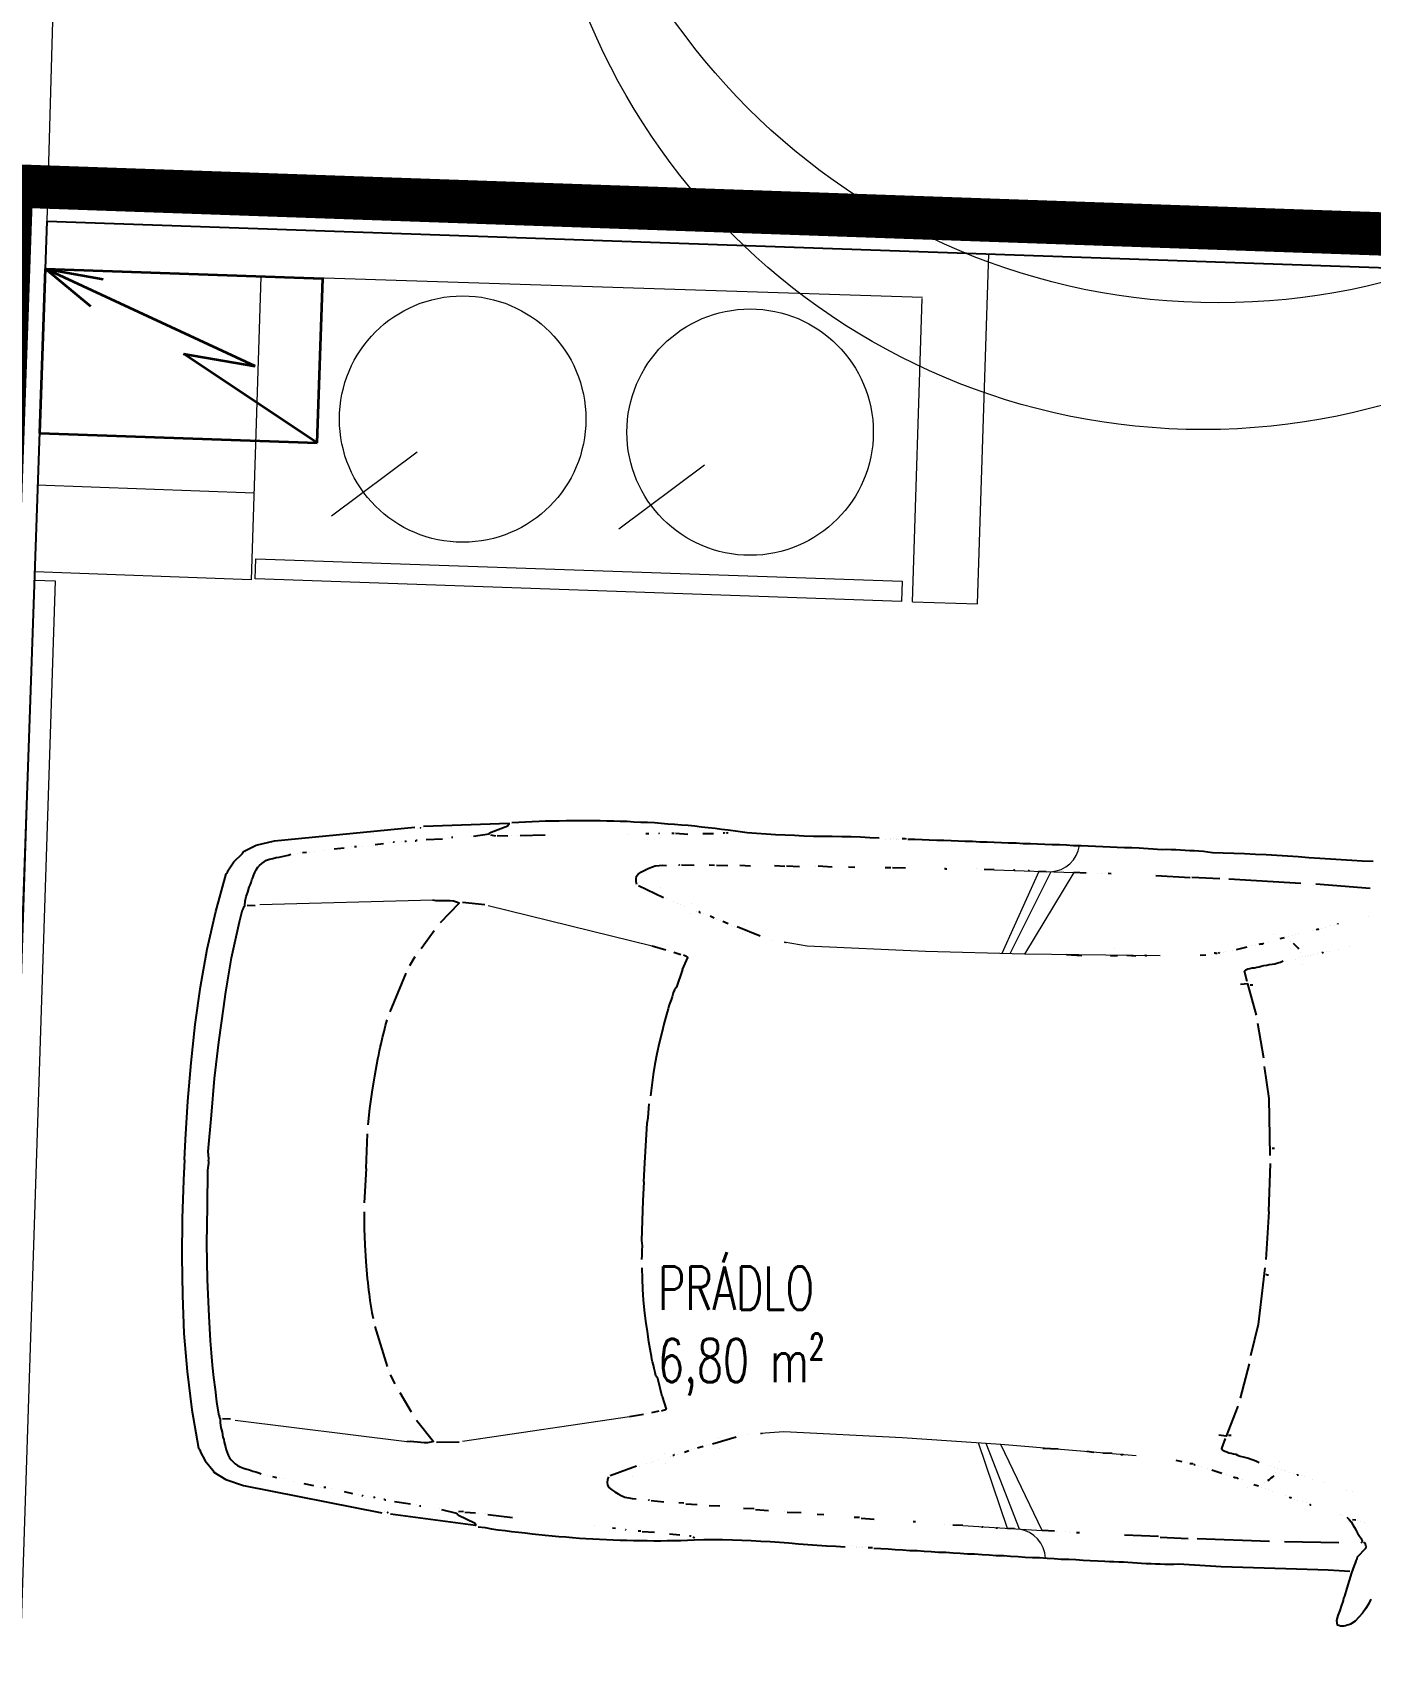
# Model space of a CAD drawing. Header units: metres. Extents: x -442 to 316, y -503 to 125.
# Drawn here: x 93.441 to 96.527, y -452.672 to -448.922 of the extents above; entities that cross this region are included whole.
import ezdxf

# ---------------------------------------------------------------- set-up
doc = ezdxf.new("R2010")
doc.units = ezdxf.units.M
doc.linetypes.add('ČÁRKOVANÁ', pattern=[19.05, 12.7, -6.35])
for name, color, linetype in [('katastr', 3, 'Continuous'), ('popis', 6, 'Continuous'), ('přístavba servis', 86, 'Continuous'), ('SRAFA', 251, 'Continuous'), ('SRAFY', 3, 'Continuous'), ('stávající stromy', 86, 'Continuous')]:
    doc.layers.add(name, color=color, linetype=linetype)
doc.layers.add('Standard', color=7, linetype='Continuous', lineweight=25)
doc.styles.add('ROMANS', font='romans.shx', dxfattribs={"width": 0.7})

# ---------------------------------------------------------------- blocks, each defined once
blk = doc.blocks.new('BMW3-PUD')
at = {"lineweight": 0}
for p, q in [((2.5694, 0.7572), (2.3861, 0.7602)), ((2.3861, 0.7602), (2.4905, 0.5663)), ((2.4387, 0.7593), (2.5245, 0.5656)), ((2.4664, 0.7589), (2.5425, 0.5652)), ((3.3491, 0.5435), (3.7319, 0.6186)), ((3.8595, 0.6254), (4.2578, 0.5956)), ((3.3491, -0.5435), (3.7319, -0.6186)), ((2.3861, -0.7602), (2.4905, -0.5663)), ((2.4387, -0.7593), (2.5245, -0.5656)), ((2.4664, -0.7589), (2.5425, -0.5652)), ((3.8595, -0.6254), (4.2578, -0.5956)), ((2.5694, -0.7572), (2.3861, -0.7602))]:
    blk.add_line(p, q, dxfattribs=at)
for points in [[(1.621, 0.8818), (1.6261, 0.8938), (1.632, 0.9044), (1.6386, 0.915), (1.6468, 0.9249), (1.6549, 0.934), (1.6653, 0.9416), (1.6691, 0.9432), (1.6728, 0.9447), (1.6765, 0.9462), (1.6803, 0.9471), (1.684, 0.9471), (1.6878, 0.9471), (1.6916, 0.9464), (1.6953, 0.9457), (1.697, 0.9345), (1.6948, 0.9232), (1.6905, 0.9111), (1.6876, 0.8991), (1.6855, 0.893), (1.684, 0.8878), (1.6833, 0.8825), (1.6811, 0.878), (1.6768, 0.8592), (1.6725, 0.8411), (1.6675, 0.823), (1.6625, 0.8057), (1.6603, 0.8004), (1.6588, 0.7951), (1.6574, 0.7906), (1.6567, 0.7861), (1.6382, 0.7648), (1.6375, 0.7618), (1.6382, 0.7588), (1.6398, 0.7558), (1.6413, 0.7536), (1.6413, 0.7536), (1.6428, 0.7529), (1.6436, 0.7521), (1.6436, 0.7521)], [(3.686, 0.8133), (3.6702, 0.8146), (3.6552, 0.8167), (3.6394, 0.818), (3.6236, 0.8193), (3.6086, 0.8206), (3.5928, 0.8219), (3.577, 0.8225), (3.5612, 0.8238), (3.5455, 0.8244), (3.5304, 0.8257), (3.5146, 0.8263), (3.4989, 0.8268), (3.4831, 0.8274), (3.4673, 0.828), (3.4516, 0.8285), (3.4365, 0.8284), (3.4208, 0.8289), (3.405, 0.8287), (3.3892, 0.8285), (3.3734, 0.8291), (3.3577, 0.8289), (3.3419, 0.828), (3.3269, 0.8278), (3.3111, 0.8276), (3.2954, 0.8267), (3.2796, 0.8265), (3.2639, 0.8255), (3.2489, 0.8246), (3.2331, 0.8236), (3.2173, 0.8227), (3.2024, 0.821), (3.1866, 0.8201), (3.1648, 0.8183), (3.1431, 0.8166), (3.1213, 0.8156), (3.0988, 0.8153), (3.077, 0.815), (3.0552, 0.8148), (3.0334, 0.8153), (3.0117, 0.815), (2.9899, 0.8155), (2.9681, 0.816), (2.9463, 0.8172), (2.9246, 0.8177), (2.9028, 0.8182), (2.881, 0.8187), (2.86, 0.8185), (2.8382, 0.8189)], [(2.7721, 0.8189), (2.7556, 0.8195), (2.7391, 0.8193), (2.7225, 0.8198), (2.7053, 0.8196), (2.6887, 0.8202), (2.6722, 0.82), (2.6557, 0.8205), (2.6392, 0.8203), (2.6226, 0.8209), (2.6054, 0.8207), (2.5889, 0.8212), (2.5724, 0.821), (2.5558, 0.8216), (2.5393, 0.8214), (2.522, 0.8219), (2.5055, 0.8217), (2.489, 0.8223), (2.4725, 0.8221), (2.4559, 0.8226), (2.4387, 0.8224), (2.4221, 0.823), (2.4056, 0.8228), (2.3891, 0.8226), (2.3718, 0.8232), (2.3553, 0.823), (2.3388, 0.8235), (2.3215, 0.8233), (2.305, 0.8231), (2.2885, 0.8236), (2.272, 0.8234), (2.2547, 0.824), (2.2382, 0.8238), (2.2276, 0.8237), (2.2171, 0.8236), (2.2059, 0.8234), (2.1954, 0.8233), (2.1848, 0.8232), (2.1743, 0.8238), (2.1638, 0.8237), (2.1533, 0.8243), (2.1428, 0.8242), (2.1315, 0.824), (2.121, 0.8239), (2.1105, 0.8238), (2.1, 0.8237), (2.0895, 0.8235), (2.079, 0.8226), (2.0685, 0.8218), (2.0437, 0.8222), (2.0189, 0.8227), (1.9942, 0.8224), (1.9694, 0.8228), (1.9446, 0.8225), (1.9198, 0.8222), (1.8951, 0.822), (1.8703, 0.8217), (1.8455, 0.8206), (1.8207, 0.8203), (1.796, 0.82), (1.7712, 0.8197), (1.7464, 0.8194), (1.7224, 0.8192), (1.6976, 0.8196), (1.6728, 0.8193)], [(1.9431, 0.8203), (1.9431, 0.8203)], [(2.7751, 0.8182), (2.7781, 0.819), (2.7804, 0.819), (2.7826, 0.819), (2.7849, 0.8191)], [(2.7924, 0.8169), (2.7924, 0.8169)], [(2.7984, 0.8192), (2.7984, 0.8192)], [(2.7984, 0.8162), (2.7984, 0.8162)], [(2.8059, 0.8186), (2.8059, 0.8186)], [(2.8119, 0.8194), (2.8119, 0.8194)], [(2.8127, 0.8164), (2.8127, 0.8164)], [(2.8224, 0.8158), (2.8224, 0.8158)], [(3.1904, 0.8127), (3.1897, 0.8134), (3.1889, 0.8134), (3.1874, 0.8141), (3.1866, 0.8149)], [(3.195, 0.8119), (3.195, 0.8119), (3.1964, 0.812), (3.1972, 0.812), (3.1979, 0.812)], [(3.2446, 0.8088), (3.2205, 0.81)], [(3.3076, 0.8065), (3.2791, 0.8062)], [(3.3107, 0.8058), (3.3121, 0.8058), (3.3136, 0.8058), (3.3144, 0.8059), (3.3167, 0.8059)], [(3.3452, 0.804), (3.3452, 0.804), (3.346, 0.804), (3.346, 0.804), (3.346, 0.804)], [(3.3693, 0.802), (3.376, 0.8021)], [(3.4174, 0.7988), (3.4174, 0.7988)], [(3.6653, 0.7845), (3.6082, 0.7884)], [(3.7728, 0.7775), (3.7374, 0.7846), (3.7367, 0.7854), (3.7359, 0.7869), (3.7344, 0.7876), (3.7329, 0.7891), (3.6951, 0.8051), (3.6944, 0.8059), (3.6936, 0.8074), (3.6921, 0.8089), (3.692, 0.8111), (3.8897, 0.794)], [(3.8965, 0.791), (3.8965, 0.791), (3.8965, 0.791), (3.8958, 0.791), (3.8958, 0.791), (3.8958, 0.791), (3.8965, 0.791), (3.8965, 0.791), (3.8965, 0.791)], [(3.9033, 0.7896), (3.9033, 0.7896)], [(4.4034, 0), (4.4032, 0.0469), (4.4022, 0.1355), (4.3989, 0.2241), (4.3933, 0.3126), (4.3855, 0.4004), (4.374, 0.4881), (4.3586, 0.5758), (4.3388, 0.6634), (4.3373, 0.6649), (4.3358, 0.6671), (4.335, 0.6694), (4.335, 0.6709), (4.3227, 0.6917), (4.3037, 0.7125), (4.3029, 0.714), (4.3022, 0.7148), (4.3021, 0.7163), (4.3014, 0.717), (4.2727, 0.7325), (4.2312, 0.7447), (3.9093, 0.7919)], [(1.6856, 0.6955), (1.6802, 0.7007), (1.6749, 0.7059), (1.6711, 0.7127), (1.6665, 0.7186), (1.6627, 0.7253), (1.6588, 0.7313), (1.6543, 0.738), (1.6489, 0.7439), (1.6489, 0.7454), (1.6482, 0.7469), (1.6474, 0.7484), (1.6474, 0.7492), (1.6474, 0.7507), (1.6481, 0.7514), (1.6496, 0.7529), (1.6503, 0.7537)], [(1.7014, 0.7558), (1.8267, 0.7596)], [(1.8327, 0.7574), (1.8327, 0.7574)], [(1.8612, 0.76), (2.0279, 0.762)], [(2.1135, 0.7622), (2.0489, 0.7622)], [(2.1173, 0.7608), (2.1961, 0.7617)], [(2.2997, 0.7614), (2.3065, 0.7615)], [(2.3223, 0.7617), (2.3223, 0.7617)], [(2.332, 0.7604), (2.332, 0.7604)], [(2.3538, 0.7606), (2.3538, 0.7606)], [(2.3576, 0.7599), (2.3861, 0.7602)], [(2.4499, 0.7587), (2.4664, 0.7589)], [(2.489, 0.7592), (2.489, 0.7592), (2.4905, 0.7592), (2.4912, 0.7592), (2.4912, 0.7592)], [(2.4987, 0.7586), (2.4987, 0.7586)], [(2.5228, 0.7589), (2.5228, 0.7589), (2.5243, 0.7589), (2.525, 0.7589), (2.525, 0.7589)], [(2.5694, 0.7572), (2.5926, 0.7574)], [(2.5987, 0.7553), (2.5987, 0.7553)], [(2.6114, 0.7577), (2.6114, 0.7577)], [(2.679, 0.754), (2.6805, 0.754), (2.6813, 0.754), (2.6828, 0.754), (2.6843, 0.754)], [(2.8044, 0.7517), (2.7744, 0.7521)], [(2.8082, 0.7503), (2.821, 0.7504)], [(3.6699, 0.7831), (3.6699, 0.7831)], [(3.6856, 0.7832), (3.6856, 0.7832)], [(3.7187, 0.7814), (3.6939, 0.7818)], [(3.7217, 0.7799), (3.7329, 0.7816)], [(3.7773, 0.7768), (3.7773, 0.7768)], [(3.8202, 0.7721), (3.8209, 0.7721), (3.8217, 0.7721), (3.8224, 0.7721), (3.8239, 0.7721)], [(3.8315, 0.77), (3.8315, 0.77)], [(3.8818, 0.7646), (3.8442, 0.7679)], [(3.9067, 0.7604), (3.9059, 0.7603), (3.9044, 0.7611), (3.9036, 0.7618), (3.9021, 0.7618)], [(3.9277, 0.7576), (3.9277, 0.7576), (3.9285, 0.7576), (3.93, 0.7576), (3.9307, 0.7577)], [(3.9382, 0.757), (3.9382, 0.757)], [(3.9555, 0.7549), (3.9555, 0.7549), (3.9563, 0.7549), (3.957, 0.755), (3.957, 0.755)], [(3.9653, 0.7528), (3.9653, 0.7528)], [(3.9984, 0.7472), (3.9796, 0.7507)], [(2.8908, 0.7475), (2.9059, 0.7477)], [(2.9434, 0.7459), (2.9757, 0.7463)], [(2.9825, 0.7456), (2.9825, 0.7456)], [(3.0486, 0.7434), (3.0186, 0.7438)], [(3.0523, 0.7419), (3.0764, 0.7422)], [(3.1312, 0.7391), (3.156, 0.7394)], [(3.2101, 0.7378), (3.1838, 0.7382)], [(3.2146, 0.7363), (3.2266, 0.7365)], [(3.2905, 0.7342), (3.2612, 0.7354)], [(3.295, 0.7335), (3.295, 0.7335), (3.2957, 0.7336), (3.2965, 0.7336), (3.2965, 0.7336)], [(3.391, 0.6844), (3.3931, 0.6904), (3.3938, 0.6972), (3.393, 0.7032), (3.3892, 0.7084), (3.3823, 0.7136), (3.3748, 0.718), (3.3672, 0.7224), (3.3597, 0.726), (3.3514, 0.729), (3.3423, 0.7304), (3.3341, 0.7317), (3.3251, 0.7316)], [(4.0029, 0.7458), (4.0029, 0.7458)], [(4.0285, 0.7423), (4.0285, 0.7423)], [(4.0413, 0.7402), (4.0428, 0.7402), (4.0435, 0.7402), (4.0451, 0.7402), (4.0458, 0.7402)], [(4.0526, 0.7396), (4.0526, 0.7396)], [(4.0924, 0.7333), (4.0699, 0.7368)], [(4.1165, 0.7291), (4.1165, 0.7291)], [(4.1376, 0.7248), (4.1376, 0.7248)], [(4.1489, 0.7227), (4.1489, 0.7227)], [(4.1654, 0.7207), (4.1564, 0.7221)], [(4.1699, 0.72), (4.1699, 0.72)], [(4.1775, 0.7178), (4.1775, 0.7178)], [(4.3475, 0), (4.3474, 0.005), (4.3495, 0.0215), (4.3462, 0.1056), (4.343, 0.1904), (4.3375, 0.2744), (4.3297, 0.3577), (4.3271, 0.3862), (4.3238, 0.4147), (4.3204, 0.4424), (4.3171, 0.4702), (4.3123, 0.4986), (4.3074, 0.5264), (4.3026, 0.5541), (4.297, 0.5826), (4.2955, 0.5848), (4.2947, 0.5878), (4.2939, 0.59), (4.2924, 0.5923), (4.2922, 0.6028), (4.2899, 0.6133), (4.2867, 0.6237), (4.2843, 0.635), (4.282, 0.6402), (4.2805, 0.6462), (4.2789, 0.6522), (4.2773, 0.6574), (4.275, 0.6641), (4.2727, 0.6701), (4.2703, 0.6761), (4.2665, 0.6821), (4.2627, 0.6865), (4.2581, 0.691), (4.2528, 0.6954), (4.2476, 0.6991), (4.2408, 0.702), (4.2332, 0.7042), (4.2257, 0.7064), (4.2189, 0.7078), (4.2114, 0.7099), (4.2046, 0.7114), (4.1978, 0.7135), (4.1918, 0.7157)], [(4.2969, 0.7155), (4.2969, 0.7155)], [(1.6449, 0.7063), (1.6449, 0.7063)], [(1.6532, 0.7042), (1.6532, 0.7042)], [(1.6607, 0.7028), (1.6607, 0.7028)], [(1.6645, 0.7013), (1.672, 0.7014)], [(1.6954, 0.6927), (1.6954, 0.6927)], [(1.7014, 0.6905), (1.7014, 0.6905)], [(3.3282, 0.6566), (3.3872, 0.6813)], [(3.3369, 0.6807), (3.3369, 0.6807)], [(1.7714, 0.6703), (1.7714, 0.6703), (1.7714, 0.6711), (1.7707, 0.6718), (1.7707, 0.6718)], [(1.7798, 0.6666), (1.7798, 0.6666)], [(1.7895, 0.6653), (1.7895, 0.6653)], [(1.8001, 0.6616), (1.8001, 0.6616)], [(1.8084, 0.6595), (1.8084, 0.6595)], [(1.8204, 0.6551), (1.8197, 0.6559), (1.8189, 0.6566), (1.8167, 0.6566), (1.8152, 0.6573)], [(1.8302, 0.6522), (1.8302, 0.6522)], [(1.8604, 0.6436), (1.8604, 0.6436)], [(1.8679, 0.6414), (1.8679, 0.6414)], [(1.8755, 0.6385), (1.8755, 0.6385)], [(1.9182, 0.639), (1.9182, 0.639)], [(3.2622, 0.6475), (3.2622, 0.6475)], [(3.2781, 0.6395), (3.2781, 0.6395)], [(3.2886, 0.6434), (3.2886, 0.6434)], [(3.2945, 0.6457), (3.2945, 0.6457)], [(3.3043, 0.6488), (3.3043, 0.6488)], [(3.3207, 0.6558), (3.3207, 0.6558)], [(1.6742, 0.6368), (1.6742, 0.6368)], [(1.6885, 0.634), (1.6885, 0.634)], [(1.7428, 0.6189), (1.7428, 0.6189)], [(1.7684, 0.6117), (1.7684, 0.6117)], [(1.788, 0.6074), (1.788, 0.6074)], [(1.794, 0.6052), (1.794, 0.6052)], [(1.8046, 0.6031), (1.8046, 0.6031), (1.8038, 0.6031), (1.8023, 0.6031), (1.8023, 0.6031)], [(1.8143, 0.6002), (1.8143, 0.6002)], [(1.8556, 0.6007), (1.8556, 0.6007)], [(1.8585, 0.6083), (1.8615, 0.6113), (1.8645, 0.6143), (1.8682, 0.6181), (1.8719, 0.6204)], [(1.8786, 0.625), (1.8786, 0.625)], [(1.8845, 0.6364), (1.8845, 0.6364)], [(1.9033, 0.6306), (1.8928, 0.6334)], [(1.9305, 0.6211), (1.9305, 0.6211)], [(1.9508, 0.6154), (1.9478, 0.6161), (1.9456, 0.6161), (1.9425, 0.6168), (1.9403, 0.619)], [(1.9591, 0.6125), (1.9591, 0.6125)], [(1.9681, 0.6111), (1.9681, 0.6111)], [(2.0021, 0.601), (1.978, 0.6082)], [(3.1388, 0.6063), (3.1388, 0.6063)], [(3.1689, 0.6006), (3.1689, 0.6006)], [(3.1764, 0.6037), (3.1891, 0.6084)], [(3.1951, 0.61), (3.1951, 0.61)], [(3.2033, 0.6123), (3.2033, 0.6123)], [(3.2093, 0.6154), (3.219, 0.6193)], [(3.2347, 0.6247), (3.2347, 0.6247)], [(3.2415, 0.6263), (3.2422, 0.6263), (3.243, 0.627), (3.2437, 0.6278), (3.2452, 0.6278)], [(3.2512, 0.6294), (3.2512, 0.6294)], [(3.2655, 0.6236), (3.2655, 0.6236)], [(3.6922, 0.6129), (3.6922, 0.6129)], [(3.7319, 0.6186), (3.7319, 0.6186)], [(3.7394, 0.6209), (3.7911, 0.6238)], [(3.8398, 0.5749), (3.7987, 0.6217), (3.8047, 0.624), (3.8121, 0.6256), (3.8196, 0.6257), (3.8272, 0.6257), (3.8354, 0.6251), (3.8437, 0.6252), (3.852, 0.6246), (3.8595, 0.6254)], [(1.8234, 0.5981), (1.8234, 0.5981)], [(1.8309, 0.5952), (1.8309, 0.5952)], [(1.8347, 0.5937), (1.8347, 0.5937)], [(1.8422, 0.5923), (1.8422, 0.5923)], [(1.8477, 0.5743), (1.8477, 0.5743)], [(1.8498, 0.5909), (1.8498, 0.5909)], [(1.8573, 0.588), (1.8573, 0.588)], [(1.8664, 0.5851), (1.8664, 0.5851)], [(1.9744, 0.5278), (1.9816, 0.5512), (1.9786, 0.5549), (1.974, 0.5571), (1.9695, 0.5585), (1.9643, 0.56), (1.959, 0.5607), (1.9537, 0.5621), (1.9484, 0.5628), (1.9439, 0.565), (1.9379, 0.5664), (1.9311, 0.5678), (1.9251, 0.5693), (1.9183, 0.5707), (1.9123, 0.5721), (1.9055, 0.5743), (1.8995, 0.5765), (1.8934, 0.5794)], [(2.0111, 0.5981), (2.0111, 0.5981)], [(2.0269, 0.5945), (2.0269, 0.5945)], [(2.0322, 0.5931), (2.0322, 0.5931)], [(2.0435, 0.5902), (2.0435, 0.5902), (2.0427, 0.5909), (2.0412, 0.5917), (2.0412, 0.5917)], [(2.0465, 0.5895), (2.048, 0.5895), (2.0495, 0.5895), (2.051, 0.5895), (2.0533, 0.5896)], [(2.0593, 0.5874), (2.0593, 0.5874)], [(2.0856, 0.5832), (2.0721, 0.5853)], [(2.2081, 0.5764), (2.2096, 0.5764), (2.2103, 0.5764), (2.2118, 0.5764), (2.2133, 0.5765)], [(2.2268, 0.5766), (2.2268, 0.5766)], [(2.2336, 0.5745), (2.2547, 0.5747)], [(2.2922, 0.5721), (2.2757, 0.5734)], [(2.2845, 0.5893), (2.2845, 0.5893)], [(2.3936, 0.5703), (2.3583, 0.5699)], [(3.0724, 0.5709), (3.0724, 0.5709)], [(3.1016, 0.5788), (3.1555, 0.5975)], [(3.1421, 0.5823), (3.1421, 0.5823)], [(3.1622, 0.5983), (3.1622, 0.5983)], [(3.603, 0.5946), (3.603, 0.5946)], [(4.2683, 0.5927), (4.2871, 0.5929)], [(3.2768, 0.4931), (3.266, 0.5214), (3.2675, 0.523), (3.2697, 0.5245), (3.2727, 0.5253), (3.2764, 0.5268)], [(3.2824, 0.5269), (3.2989, 0.5316)], [(3.3109, 0.5347), (3.3109, 0.5347)], [(3.3176, 0.5363), (3.3491, 0.5435)], [(3.8811, 0.513), (3.8535, 0.5562)], [(1.949, 0.4517), (1.9722, 0.5225), (1.9895, 0.5205)], [(1.961, 0.5201), (1.9625, 0.5202), (1.964, 0.5202), (1.9647, 0.5202), (1.967, 0.5202)], [(3.2768, 0.4931), (3.2886, 0.4519), (3.2932, 0.4459), (3.2955, 0.4385), (3.2979, 0.4295), (3.2995, 0.422), (3.3026, 0.4145), (3.3042, 0.4078), (3.3057, 0.401), (3.3073, 0.3935), (3.3129, 0.3688), (3.3176, 0.3448), (3.3224, 0.3209), (3.3265, 0.2962), (3.3298, 0.2722), (3.3331, 0.2482), (3.3349, 0.2234), (3.3367, 0.1986)], [(3.8864, 0.5071), (3.8864, 0.5071)], [(3.8902, 0.4996), (3.8902, 0.4996)], [(3.9056, 0.4727), (3.8941, 0.4937)], [(3.9079, 0.4653), (3.9079, 0.4653)], [(3.9102, 0.46), (3.9102, 0.46)], [(3.9459, 0.3636), (3.9133, 0.4541)], [(1.9277, 0.353), (1.9447, 0.4328)], [(1.9476, 0.4441), (1.9476, 0.4441)], [(3.9491, 0.3516), (3.9491, 0.3516)], [(3.9836, 0.1005), (3.9817, 0.1388), (3.9782, 0.1763), (3.974, 0.2145), (3.969, 0.2535), (3.9674, 0.2633), (3.9658, 0.2722), (3.9649, 0.2805), (3.9626, 0.2887), (3.9609, 0.3037), (3.9577, 0.3179), (3.9546, 0.3314), (3.9514, 0.3449)], [(1.9018, 0.1297), (1.9108, 0.2612), (1.9249, 0.3342)], [(3.3424, 0), (3.3423, 0.044), (3.3412, 0.1356), (3.3395, 0.1476), (3.3394, 0.1589), (3.3393, 0.1694), (3.3391, 0.1799)], [(1.8926, 0.1461), (1.8941, 0.1461), (1.8956, 0.1462), (1.8964, 0.1462), (1.8986, 0.1462)], [(1.9004, 0.1222), (1.9004, 0.1222)], [(1.8992, 0), (1.9005, 0.1109)], [(3.9834, 0), (3.9846, 0.0795)], [(3.9853, 0.0855), (3.9853, 0.0855)], [(1.8987, 0.0535), (1.8987, 0.0535)], [(1.8988, 0.0588), (1.8988, 0.0588)], [(4.4034, 0), (4.4032, -0.0469), (4.4022, -0.1355), (4.3989, -0.2241), (4.3933, -0.3126), (4.3855, -0.4004), (4.374, -0.4881), (4.3586, -0.5758), (4.3388, -0.6634), (4.3373, -0.6649), (4.3358, -0.6671), (4.335, -0.6694), (4.335, -0.6709), (4.3227, -0.6917), (4.3037, -0.7125), (4.3029, -0.714), (4.3022, -0.7148), (4.3021, -0.7163), (4.3014, -0.717), (4.2727, -0.7325), (4.2312, -0.7447), (3.9093, -0.7919)], [(3.9834, 0), (3.9846, -0.0795)], [(1.8992, 0), (1.9005, -0.1109)], [(3.3424, 0), (3.3423, -0.044), (3.3412, -0.1356), (3.3395, -0.1476), (3.3394, -0.1589), (3.3393, -0.1694), (3.3391, -0.1799)], [(4.3475, 0), (4.3474, -0.005), (4.3495, -0.0215), (4.3462, -0.1056), (4.343, -0.1904), (4.3375, -0.2744), (4.3297, -0.3577), (4.3271, -0.3862), (4.3238, -0.4147), (4.3204, -0.4424), (4.3171, -0.4702), (4.3123, -0.4986), (4.3074, -0.5264), (4.3026, -0.5541), (4.297, -0.5826), (4.2955, -0.5848), (4.2947, -0.5878), (4.2939, -0.59), (4.2924, -0.5923), (4.2922, -0.6028), (4.2899, -0.6133), (4.2867, -0.6237), (4.2843, -0.635), (4.282, -0.6402), (4.2805, -0.6462), (4.2789, -0.6522), (4.2773, -0.6574), (4.275, -0.6641), (4.2727, -0.6701), (4.2703, -0.6761), (4.2665, -0.6821), (4.2627, -0.6865), (4.2581, -0.691), (4.2528, -0.6954), (4.2476, -0.6991), (4.2408, -0.702), (4.2332, -0.7042), (4.2257, -0.7064), (4.2189, -0.7078), (4.2114, -0.7099), (4.2046, -0.7114), (4.1978, -0.7135), (4.1918, -0.7157)], [(1.8987, -0.0535), (1.8987, -0.0535)], [(1.8988, -0.0588), (1.8988, -0.0588)], [(3.9836, -0.1005), (3.9817, -0.1388), (3.9782, -0.1763), (3.974, -0.2145), (3.969, -0.2535), (3.9674, -0.2633), (3.9658, -0.2722), (3.9649, -0.2805), (3.9626, -0.2887), (3.9609, -0.3037), (3.9577, -0.3179), (3.9546, -0.3314), (3.9514, -0.3449)], [(3.9853, -0.0855), (3.9853, -0.0855)], [(1.8926, -0.1461), (1.8941, -0.1461), (1.8956, -0.1462), (1.8964, -0.1462), (1.8986, -0.1462)], [(1.9004, -0.1222), (1.9004, -0.1222)], [(1.9018, -0.1297), (1.9108, -0.2612), (1.9249, -0.3342)], [(3.2768, -0.4931), (3.2886, -0.4519), (3.2932, -0.4459), (3.2955, -0.4385), (3.2979, -0.4295), (3.2995, -0.422), (3.3026, -0.4145), (3.3042, -0.4078), (3.3057, -0.401), (3.3073, -0.3935), (3.3129, -0.3688), (3.3176, -0.3448), (3.3224, -0.3209), (3.3265, -0.2962), (3.3298, -0.2722), (3.3331, -0.2482), (3.3349, -0.2234), (3.3367, -0.1986)], [(1.9277, -0.353), (1.9447, -0.4328)], [(3.9459, -0.3636), (3.9133, -0.4541)], [(3.9491, -0.3516), (3.9491, -0.3516)], [(1.9476, -0.4441), (1.9476, -0.4441)], [(1.949, -0.4517), (1.9722, -0.5225), (1.9895, -0.5205)], [(3.9056, -0.4727), (3.8941, -0.4937)], [(3.9079, -0.4653), (3.9079, -0.4653)], [(3.9102, -0.46), (3.9102, -0.46)], [(1.961, -0.5201), (1.9625, -0.5202), (1.964, -0.5202), (1.9647, -0.5202), (1.967, -0.5202)], [(3.2768, -0.4931), (3.266, -0.5214), (3.2675, -0.523), (3.2697, -0.5245), (3.2727, -0.5253), (3.2764, -0.5268)], [(3.8811, -0.513), (3.8535, -0.5562)], [(3.8864, -0.5071), (3.8864, -0.5071)], [(3.8902, -0.4996), (3.8902, -0.4996)], [(1.9744, -0.5278), (1.9816, -0.5512), (1.9786, -0.5549), (1.974, -0.5571), (1.9695, -0.5585), (1.9643, -0.56), (1.959, -0.5607), (1.9537, -0.5621), (1.9484, -0.5628), (1.9439, -0.565), (1.9379, -0.5664), (1.9311, -0.5678), (1.9251, -0.5693), (1.9183, -0.5707), (1.9123, -0.5721), (1.9055, -0.5743), (1.8995, -0.5765), (1.8934, -0.5794)], [(3.2824, -0.5269), (3.2989, -0.5316)], [(3.3109, -0.5347), (3.3109, -0.5347)], [(3.3176, -0.5363), (3.3491, -0.5435)], [(1.8234, -0.5981), (1.8234, -0.5981)], [(1.8309, -0.5952), (1.8309, -0.5952)], [(1.8347, -0.5937), (1.8347, -0.5937)], [(1.8422, -0.5923), (1.8422, -0.5923)], [(1.8477, -0.5743), (1.8477, -0.5743)], [(1.8498, -0.5909), (1.8498, -0.5909)], [(1.8573, -0.588), (1.8573, -0.588)], [(1.8664, -0.5851), (1.8664, -0.5851)], [(2.0111, -0.5981), (2.0111, -0.5981)], [(2.0269, -0.5945), (2.0269, -0.5945)], [(2.0322, -0.5931), (2.0322, -0.5931)], [(2.0435, -0.5902), (2.0435, -0.5902), (2.0427, -0.5909), (2.0412, -0.5917), (2.0412, -0.5917)], [(2.0465, -0.5895), (2.048, -0.5895), (2.0495, -0.5895), (2.051, -0.5895), (2.0533, -0.5896)], [(2.0593, -0.5874), (2.0593, -0.5874)], [(2.0856, -0.5832), (2.0721, -0.5853)], [(2.2081, -0.5764), (2.2096, -0.5764), (2.2103, -0.5764), (2.2118, -0.5764), (2.2133, -0.5765)], [(2.2268, -0.5766), (2.2268, -0.5766)], [(2.2336, -0.5745), (2.2547, -0.5747)], [(2.2922, -0.5721), (2.2757, -0.5734)], [(2.2845, -0.5893), (2.2845, -0.5893)], [(2.3936, -0.5703), (2.3583, -0.5699)], [(3.0724, -0.5709), (3.0724, -0.5709)], [(3.1016, -0.5788), (3.1555, -0.5975)], [(3.1421, -0.5823), (3.1421, -0.5823)], [(3.1622, -0.5983), (3.1622, -0.5983)], [(3.603, -0.5946), (3.603, -0.5946)], [(3.8398, -0.5749), (3.7987, -0.6217), (3.8047, -0.624), (3.8121, -0.6256), (3.8196, -0.6257), (3.8272, -0.6257), (3.8354, -0.6251), (3.8437, -0.6252), (3.852, -0.6246), (3.8595, -0.6254)], [(4.2683, -0.5927), (4.2871, -0.5929)], [(1.7428, -0.6189), (1.7428, -0.6189)], [(1.7684, -0.6117), (1.7684, -0.6117)], [(1.788, -0.6074), (1.788, -0.6074)], [(1.794, -0.6052), (1.794, -0.6052)], [(1.8046, -0.6031), (1.8046, -0.6031), (1.8038, -0.6031), (1.8023, -0.6031), (1.8023, -0.6031)], [(1.8143, -0.6002), (1.8143, -0.6002)], [(1.8556, -0.6007), (1.8556, -0.6007)], [(1.8585, -0.6083), (1.8615, -0.6113), (1.8645, -0.6143), (1.8682, -0.6181), (1.8719, -0.6204)], [(1.8786, -0.625), (1.8786, -0.625)], [(1.8845, -0.6364), (1.8845, -0.6364)], [(1.9033, -0.6306), (1.8928, -0.6334)], [(1.9305, -0.6211), (1.9305, -0.6211)], [(1.9508, -0.6154), (1.9478, -0.6161), (1.9456, -0.6161), (1.9425, -0.6168), (1.9403, -0.619)], [(1.9591, -0.6125), (1.9591, -0.6125)], [(1.9681, -0.6111), (1.9681, -0.6111)], [(2.0021, -0.601), (1.978, -0.6082)], [(3.1388, -0.6063), (3.1388, -0.6063)], [(3.1689, -0.6006), (3.1689, -0.6006)], [(3.1764, -0.6037), (3.1891, -0.6084)], [(3.1951, -0.61), (3.1951, -0.61)], [(3.2033, -0.6123), (3.2033, -0.6123)], [(3.2093, -0.6154), (3.219, -0.6193)], [(3.2347, -0.6247), (3.2347, -0.6247)], [(3.2415, -0.6263), (3.2422, -0.6263), (3.243, -0.627), (3.2437, -0.6278), (3.2452, -0.6278)], [(3.2512, -0.6294), (3.2512, -0.6294)], [(3.2655, -0.6236), (3.2655, -0.6236)], [(3.6922, -0.6129), (3.6922, -0.6129)], [(3.7319, -0.6186), (3.7319, -0.6186)], [(3.7394, -0.6209), (3.7911, -0.6238)], [(1.7714, -0.6703), (1.7714, -0.6703), (1.7714, -0.6711), (1.7707, -0.6718), (1.7707, -0.6718)], [(1.7798, -0.6666), (1.7798, -0.6666)], [(1.7895, -0.6653), (1.7895, -0.6653)], [(1.8001, -0.6616), (1.8001, -0.6616)], [(1.8084, -0.6595), (1.8084, -0.6595)], [(1.8204, -0.6551), (1.8197, -0.6559), (1.8189, -0.6566), (1.8167, -0.6566), (1.8152, -0.6573)], [(1.8302, -0.6522), (1.8302, -0.6522)], [(1.8604, -0.6436), (1.8604, -0.6436)], [(1.8679, -0.6414), (1.8679, -0.6414)], [(1.8755, -0.6385), (1.8755, -0.6385)], [(1.9182, -0.639), (1.9182, -0.639)], [(3.2622, -0.6475), (3.2622, -0.6475)], [(3.2781, -0.6395), (3.2781, -0.6395)], [(3.2886, -0.6434), (3.2886, -0.6434)], [(3.2945, -0.6457), (3.2945, -0.6457)], [(3.3043, -0.6488), (3.3043, -0.6488)], [(3.3207, -0.6558), (3.3207, -0.6558)], [(3.3282, -0.6566), (3.3872, -0.6813)], [(1.7014, -0.6905), (1.7014, -0.6905)], [(3.391, -0.6844), (3.3931, -0.6904), (3.3938, -0.6972), (3.393, -0.7032), (3.3892, -0.7084), (3.3823, -0.7136), (3.3748, -0.718), (3.3672, -0.7224), (3.3597, -0.726), (3.3514, -0.729), (3.3423, -0.7304), (3.3341, -0.7317), (3.3251, -0.7316)], [(3.3369, -0.6807), (3.3369, -0.6807)], [(2.8908, -0.7475), (2.9059, -0.7477)], [(2.9434, -0.7459), (2.9757, -0.7463)], [(2.9825, -0.7456), (2.9825, -0.7456)], [(3.0486, -0.7434), (3.0186, -0.7438)], [(3.0523, -0.7419), (3.0764, -0.7422)], [(3.1312, -0.7391), (3.156, -0.7394)], [(3.2101, -0.7378), (3.1838, -0.7382)], [(3.2146, -0.7363), (3.2266, -0.7365)], [(3.2905, -0.7342), (3.2612, -0.7354)], [(3.295, -0.7335), (3.295, -0.7335), (3.2957, -0.7336), (3.2965, -0.7336), (3.2965, -0.7336)], [(3.9984, -0.7472), (3.9796, -0.7507)], [(4.0029, -0.7458), (4.0029, -0.7458)], [(4.0285, -0.7423), (4.0285, -0.7423)], [(4.0413, -0.7402), (4.0428, -0.7402), (4.0435, -0.7402), (4.0451, -0.7402), (4.0458, -0.7402)], [(4.0526, -0.7396), (4.0526, -0.7396)], [(4.0924, -0.7333), (4.0699, -0.7368)], [(4.1165, -0.7291), (4.1165, -0.7291)], [(4.1376, -0.7248), (4.1376, -0.7248)], [(4.1489, -0.7227), (4.1489, -0.7227)], [(4.1654, -0.7207), (4.1564, -0.7221)], [(4.1699, -0.72), (4.1699, -0.72)], [(4.1775, -0.7178), (4.1775, -0.7178)], [(4.2969, -0.7155), (4.2969, -0.7155)], [(1.7014, -0.7558), (1.8267, -0.7596)], [(1.8327, -0.7574), (1.8327, -0.7574)], [(1.8612, -0.76), (2.0279, -0.762)], [(2.1135, -0.7622), (2.0489, -0.7622)], [(2.1173, -0.7608), (2.1961, -0.7617)], [(2.2997, -0.7614), (2.3065, -0.7615)], [(2.3223, -0.7617), (2.3223, -0.7617)], [(2.332, -0.7604), (2.332, -0.7604)], [(2.3538, -0.7606), (2.3538, -0.7606)], [(2.3576, -0.7599), (2.3861, -0.7602)], [(2.4499, -0.7587), (2.4664, -0.7589)], [(2.489, -0.7592), (2.489, -0.7592), (2.4905, -0.7592), (2.4912, -0.7592), (2.4912, -0.7592)], [(2.4987, -0.7586), (2.4987, -0.7586)], [(2.5228, -0.7589), (2.5228, -0.7589), (2.5243, -0.7589), (2.525, -0.7589), (2.525, -0.7589)], [(2.5694, -0.7572), (2.5926, -0.7574)], [(2.5987, -0.7553), (2.5987, -0.7553)], [(2.6114, -0.7577), (2.6114, -0.7577)], [(2.679, -0.754), (2.6805, -0.754), (2.6813, -0.754), (2.6828, -0.754), (2.6843, -0.754)], [(2.8044, -0.7517), (2.7744, -0.7521)], [(2.8082, -0.7503), (2.821, -0.7504)], [(3.6653, -0.7845), (3.6082, -0.7884)], [(3.6699, -0.7831), (3.6699, -0.7831)], [(3.6856, -0.7832), (3.6856, -0.7832)], [(3.7728, -0.7775), (3.7374, -0.7846), (3.7367, -0.7854), (3.7359, -0.7869), (3.7344, -0.7876), (3.7329, -0.7891), (3.6951, -0.8051), (3.6944, -0.8059), (3.6936, -0.8074), (3.6921, -0.8089), (3.692, -0.8111), (3.8897, -0.794)], [(3.7187, -0.7814), (3.6939, -0.7818)], [(3.7217, -0.7799), (3.7329, -0.7816)], [(3.7773, -0.7768), (3.7773, -0.7768)], [(3.8202, -0.7721), (3.8209, -0.7721), (3.8217, -0.7721), (3.8224, -0.7721), (3.8239, -0.7721)], [(3.8315, -0.77), (3.8315, -0.77)], [(3.8818, -0.7646), (3.8442, -0.7679)], [(3.9067, -0.7604), (3.9059, -0.7603), (3.9044, -0.7611), (3.9036, -0.7618), (3.9021, -0.7618)], [(3.9277, -0.7576), (3.9277, -0.7576), (3.9285, -0.7576), (3.93, -0.7576), (3.9307, -0.7577)], [(3.9382, -0.757), (3.9382, -0.757)], [(3.9555, -0.7549), (3.9555, -0.7549), (3.9563, -0.7549), (3.957, -0.755), (3.957, -0.755)], [(3.9653, -0.7528), (3.9653, -0.7528)], [(2.7721, -0.8189), (2.7556, -0.8195), (2.7391, -0.8193), (2.7225, -0.8198), (2.7053, -0.8196), (2.6887, -0.8202), (2.6722, -0.82), (2.6557, -0.8205), (2.6392, -0.8203), (2.6226, -0.8209), (2.6054, -0.8207), (2.5889, -0.8212), (2.5724, -0.821), (2.5558, -0.8216), (2.5393, -0.8214), (2.522, -0.8219), (2.5055, -0.8217), (2.489, -0.8223), (2.4725, -0.8221), (2.4559, -0.8226), (2.4387, -0.8224), (2.4221, -0.823), (2.4056, -0.8228), (2.3891, -0.8226), (2.3718, -0.8232), (2.3553, -0.823), (2.3388, -0.8235), (2.3215, -0.8233), (2.305, -0.8231), (2.2885, -0.8236), (2.272, -0.8234), (2.2547, -0.824), (2.2382, -0.8238), (2.2276, -0.8237), (2.2171, -0.8236), (2.2059, -0.8234), (2.1954, -0.8233), (2.1848, -0.8232), (2.1743, -0.8238), (2.1638, -0.8237), (2.1533, -0.8243), (2.1428, -0.8242), (2.1315, -0.824), (2.121, -0.8239), (2.1105, -0.8238), (2.1, -0.8237), (2.0895, -0.8235), (2.079, -0.8226), (2.0685, -0.8218), (2.0437, -0.8222), (2.0189, -0.8227), (1.9942, -0.8224), (1.9694, -0.8228), (1.9446, -0.8225), (1.9198, -0.8222), (1.8951, -0.822), (1.8703, -0.8217), (1.8455, -0.8206), (1.8207, -0.8203), (1.796, -0.82), (1.7712, -0.8197), (1.7464, -0.8194), (1.7224, -0.8192), (1.6976, -0.8196)], [(1.9431, -0.8203), (1.9431, -0.8203)], [(2.7751, -0.8182), (2.7781, -0.819), (2.7804, -0.819), (2.7826, -0.819), (2.7849, -0.8191)], [(2.7924, -0.8169), (2.7924, -0.8169)], [(2.7984, -0.8162), (2.7984, -0.8162)], [(2.7984, -0.8192), (2.7984, -0.8192)], [(2.8059, -0.8186), (2.8059, -0.8186)], [(2.8119, -0.8194), (2.8119, -0.8194)], [(2.8127, -0.8164), (2.8127, -0.8164)], [(2.8224, -0.8158), (2.8224, -0.8158)], [(3.686, -0.8133), (3.6702, -0.8146), (3.6552, -0.8167), (3.6394, -0.818), (3.6236, -0.8193), (3.6086, -0.8206), (3.5928, -0.8219), (3.577, -0.8225), (3.5612, -0.8238), (3.5455, -0.8244), (3.5304, -0.8257), (3.5146, -0.8263), (3.4989, -0.8268), (3.4831, -0.8274), (3.4673, -0.828), (3.4516, -0.8285), (3.4365, -0.8284), (3.4208, -0.8289), (3.405, -0.8287), (3.3892, -0.8285), (3.3734, -0.8291), (3.3577, -0.8289), (3.3419, -0.828), (3.3269, -0.8278), (3.3111, -0.8276), (3.2954, -0.8267), (3.2796, -0.8265), (3.2639, -0.8255), (3.2489, -0.8246), (3.2331, -0.8236), (3.2173, -0.8227), (3.2024, -0.821), (3.1866, -0.8201), (3.1648, -0.8183), (3.1431, -0.8166), (3.1213, -0.8156), (3.0988, -0.8153), (3.077, -0.815), (3.0552, -0.8148), (3.0334, -0.8153), (3.0117, -0.815), (2.9899, -0.8155), (2.9681, -0.816), (2.9463, -0.8172), (2.9246, -0.8177), (2.9028, -0.8182), (2.881, -0.8187), (2.86, -0.8185), (2.8382, -0.8189)], [(3.1904, -0.8127), (3.1897, -0.8134), (3.1889, -0.8134), (3.1874, -0.8141), (3.1866, -0.8149)], [(3.195, -0.8119), (3.195, -0.8119), (3.1964, -0.812), (3.1972, -0.812), (3.1979, -0.812)], [(3.2446, -0.8088), (3.2205, -0.81)], [(3.3076, -0.8065), (3.2791, -0.8062)], [(3.3107, -0.8058), (3.3121, -0.8058), (3.3136, -0.8058), (3.3144, -0.8059), (3.3167, -0.8059)], [(3.3452, -0.804), (3.3452, -0.804), (3.346, -0.804), (3.346, -0.804), (3.346, -0.804)], [(3.3693, -0.802), (3.376, -0.8021)], [(3.4174, -0.7988), (3.4174, -0.7988)], [(3.8965, -0.791), (3.8965, -0.791), (3.8965, -0.791), (3.8958, -0.791), (3.8958, -0.791), (3.8958, -0.791), (3.8965, -0.791), (3.8965, -0.791), (3.8965, -0.791)], [(3.9033, -0.7896), (3.9033, -0.7896)]]:
    blk.add_lwpolyline(points)
for points in [[(2.1773, 0.5775), (2.4905, 0.5663), (2.7189, 0.5615), (2.9922, 0.561), (3.0454, 0.5676), (3.0447, 0.5676), (3.0432, 0.5676), (3.0424, 0.5668), (3.0409, 0.5668)], [(2.1773, -0.5775), (2.4905, -0.5663), (2.7189, -0.5615), (2.9922, -0.561), (3.0454, -0.5676), (3.0447, -0.5676), (3.0432, -0.5676), (3.0424, -0.5668), (3.0409, -0.5668)]]:
    blk.add_lwpolyline(points, dxfattribs=at)
for centre, start, end in [((2.4455, 0.8293), 185.0865, 264.4197), ((2.4455, -0.8293), 95.5803, 174.9135)]:
    blk.add_arc(centre, 0.0702, start, end, dxfattribs=at)

msp = doc.modelspace()

# ---------------------------------------------------------------- linework, layer by layer
at = {"layer": 'katastr', "linetype": 'Continuous', "lineweight": 0}
for p, q in [((93.445955, -450.166842), (93.474282, -449.357156)), ((93.952141, -449.985262), (93.450463, -449.966884)), ((93.94482, -450.185128), (93.445955, -450.166842))]:
    msp.add_line(p, q, dxfattribs=at)
at = {"layer": 'katastr', "linetype": 'Continuous', "lineweight": 0, "flags": 128}
for points in [[(93.474685, -449.357171), (94.283938, -420.622619)], [(95.62048, -450.240322), (95.6468, -449.433162)], [(93.945623, -450.185158), (93.968436, -449.485524)], [(95.47056, -450.235433), (95.493373, -449.535799)]]:
    msp.add_lwpolyline(points, dxfattribs=at)
at = {"layer": 'přístavba servis', "linetype": 'Continuous', "lineweight": 0}
msp.add_line((95.47056, -450.235433), (95.62048, -450.240322), dxfattribs=at)
at = {"layer": 'SRAFA', "linetype": 'Continuous', "lineweight": 0}
for p, q in [((94.32793, -449.890513), (94.13007, -450.038057)), ((94.991051, -449.920716), (94.793191, -450.06826))]:
    msp.add_line(p, q, dxfattribs=at)
at = {"layer": 'SRAFA', "color": 1, "linetype": 'ČÁRKOVANÁ', "lineweight": 0, "ltscale": 0.0075, "const_width": 0.1, "flags": 128}
msp.add_lwpolyline([(93.392347, -449.275875), (128.696861, -450.515675), (127.923035, -472.47206), (92.624523, -471.207916)], close=True, dxfattribs=at)
at = {"layer": 'SRAFA', "linetype": 'Continuous', "lineweight": 0}
for points in [[(93.956232, -450.136286), (95.447189, -450.188447), (95.445573, -450.234618), (93.954617, -450.182457)], [(93.445287, -450.185938), (93.492695, -450.187597), (93.30369, -455.966699), (93.256281, -455.96504)]]:
    msp.add_lwpolyline(points, close=True, dxfattribs=at)
for centre in [(94.433022, -449.813993), (95.096143, -449.844196)]:
    msp.add_circle(centre, 0.284235, dxfattribs=at)
at = {"layer": 'SRAFY', "linetype": 'Continuous', "lineweight": 0}
msp.add_line((93.470839, -449.467103), (95.493463, -449.533055), dxfattribs=at)
at = {"layer": 'Standard', "color": 7, "linetype": 'ByBlock', "lineweight": 25}
for p, q in [((92.712481, -471.143842), (93.474685, -449.357171)), ((93.474685, -449.357171), (123.276453, -450.399782))]:
    msp.add_line(p, q, dxfattribs=at)
at = {"layer": 'Standard', "color": 7, "linetype": 'ByBlock', "lineweight": 35}
for p, q in [((93.457553, -449.846871), (93.470839, -449.467103)), ((93.470839, -449.467103), (94.110448, -449.48948)), ((93.954358, -449.692314), (93.470839, -449.467103)), ((93.470839, -449.467103), (93.574662, -449.553198)), ((93.470839, -449.467103), (93.603549, -449.491179)), ((94.097162, -449.869248), (94.110448, -449.48948)), ((94.097162, -449.869248), (93.789261, -449.663467)), ((93.789261, -449.663467), (93.954358, -449.692314)), ((93.457553, -449.846871), (94.097162, -449.869248))]:
    msp.add_line(p, q, dxfattribs=at)
at = {"layer": 'stávající stromy', "linetype": 'Continuous', "lineweight": 0}
for centre in [(96.175884, -448.011125), (96.141467, -448.303526)]:
    msp.add_circle(centre, 1.53477, dxfattribs=at)

# ---------------------------------------------------------------- block references
at = {"linetype": 'Continuous', "lineweight": 0, "rotation": 177.2570238983582}
msp.add_blockref('BMW3-PUD', (98.189556, -451.733718), dxfattribs=at)

# ---------------------------------------------------------------- texts
at = {"layer": 'popis', "linetype": 'Continuous', "insert": (94.883729, -451.769742), "char_height": 0.1, "width": 3.41806532, "attachment_point": 1, "style": 'ROMANS'}
msp.add_mtext('PRÁDLO\\P6,80 m²', dxfattribs=at)

doc.saveas('drawing.dxf')
